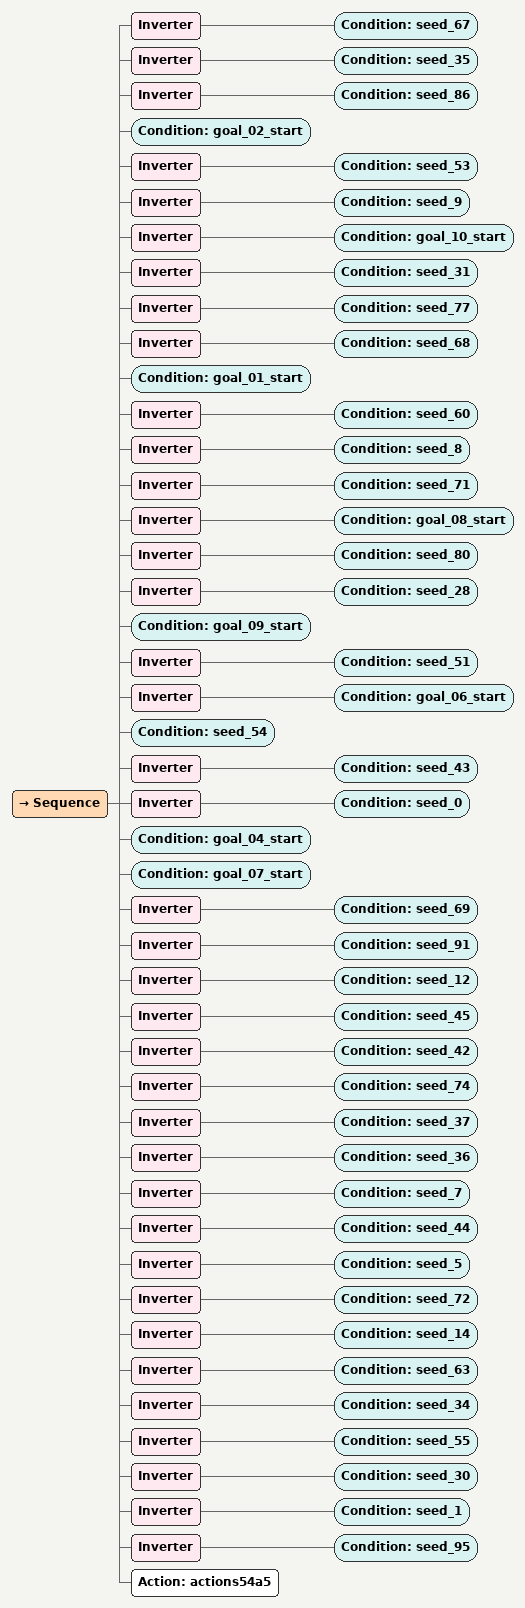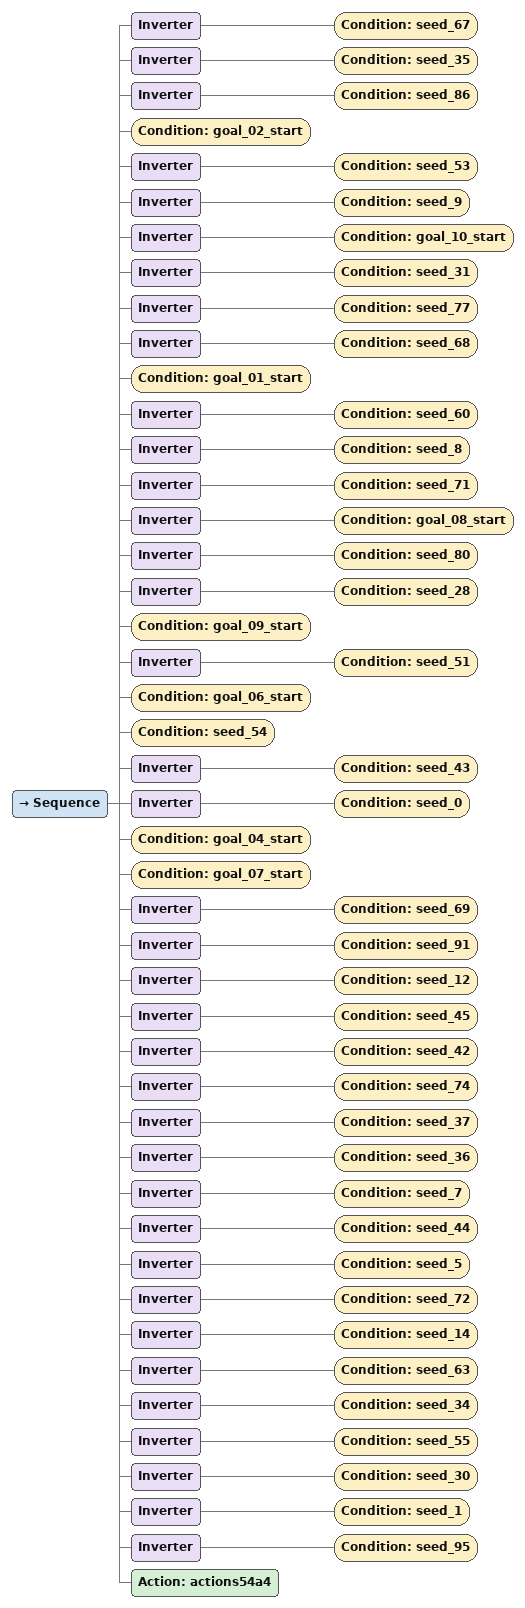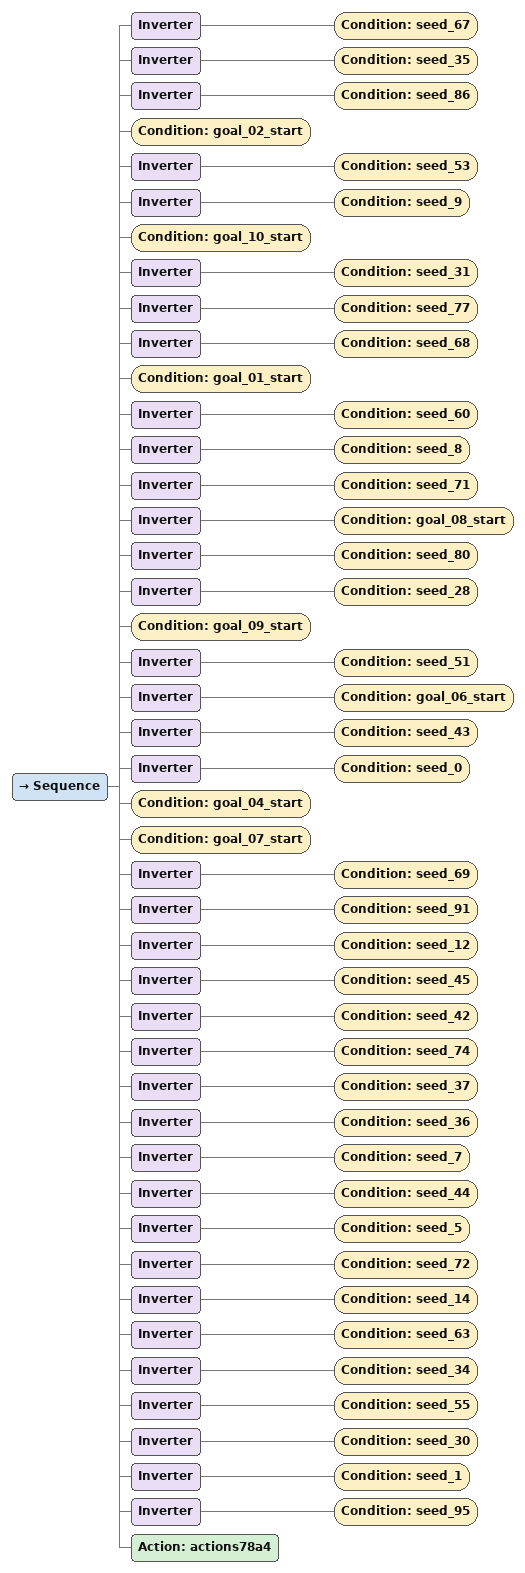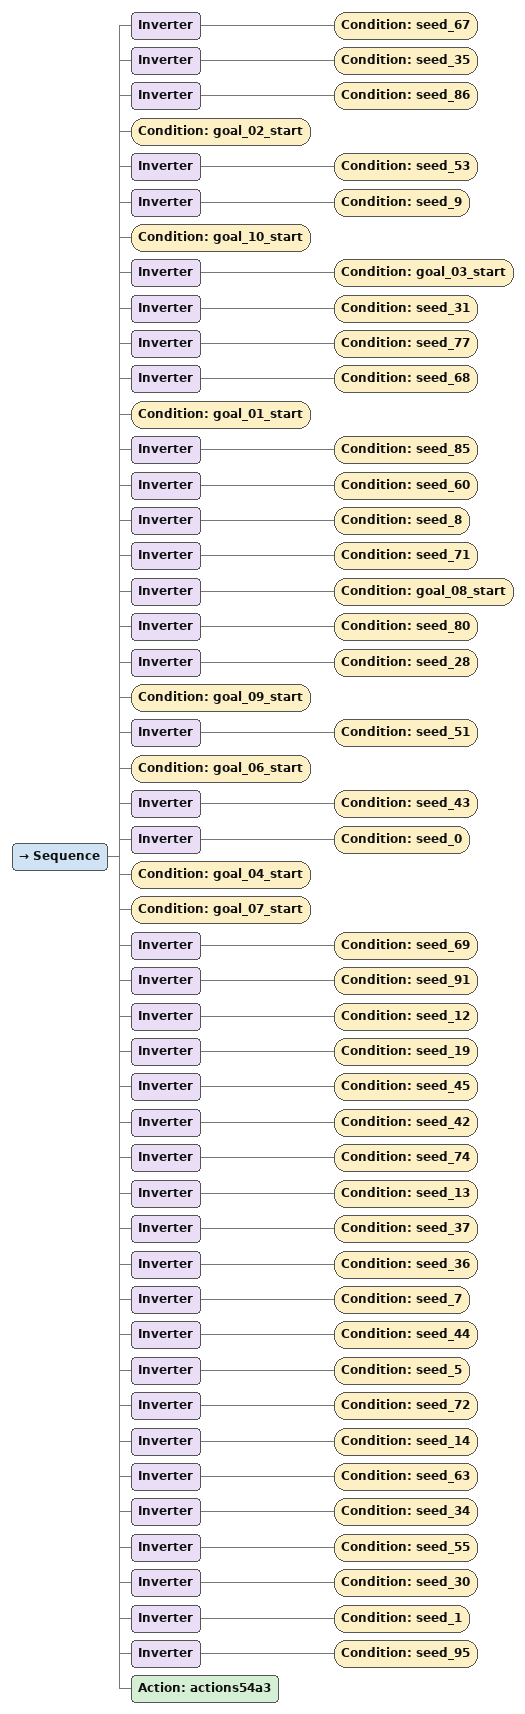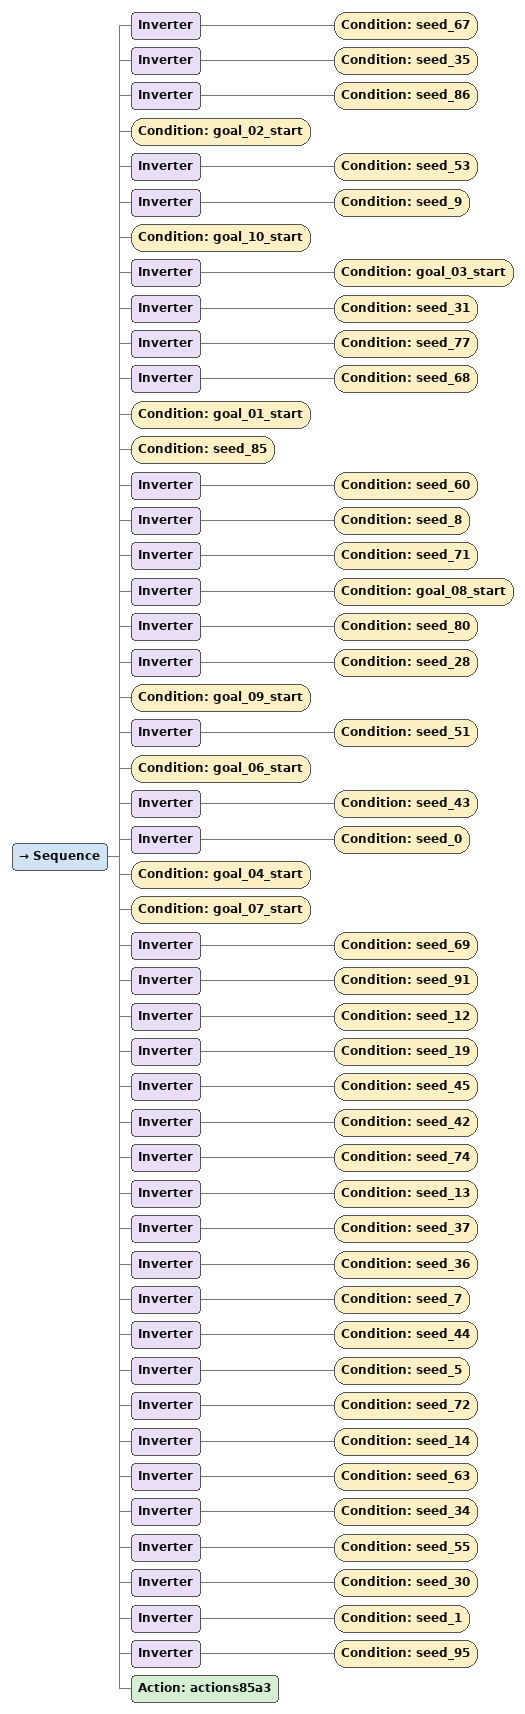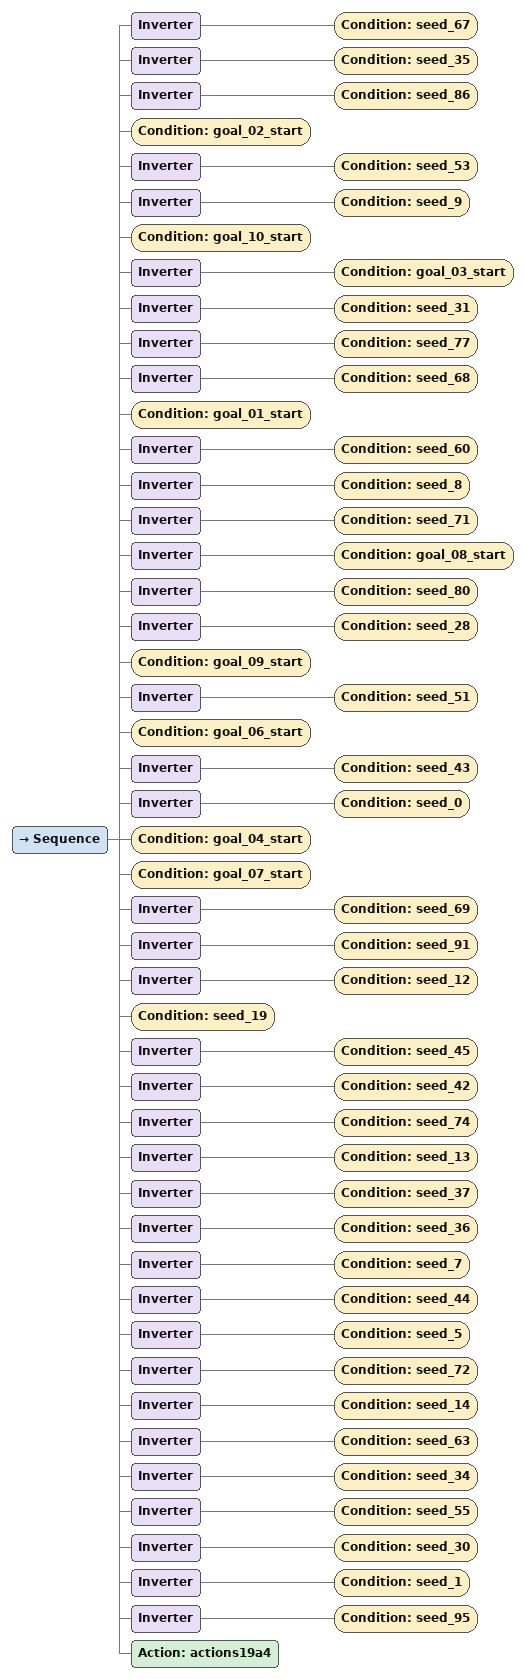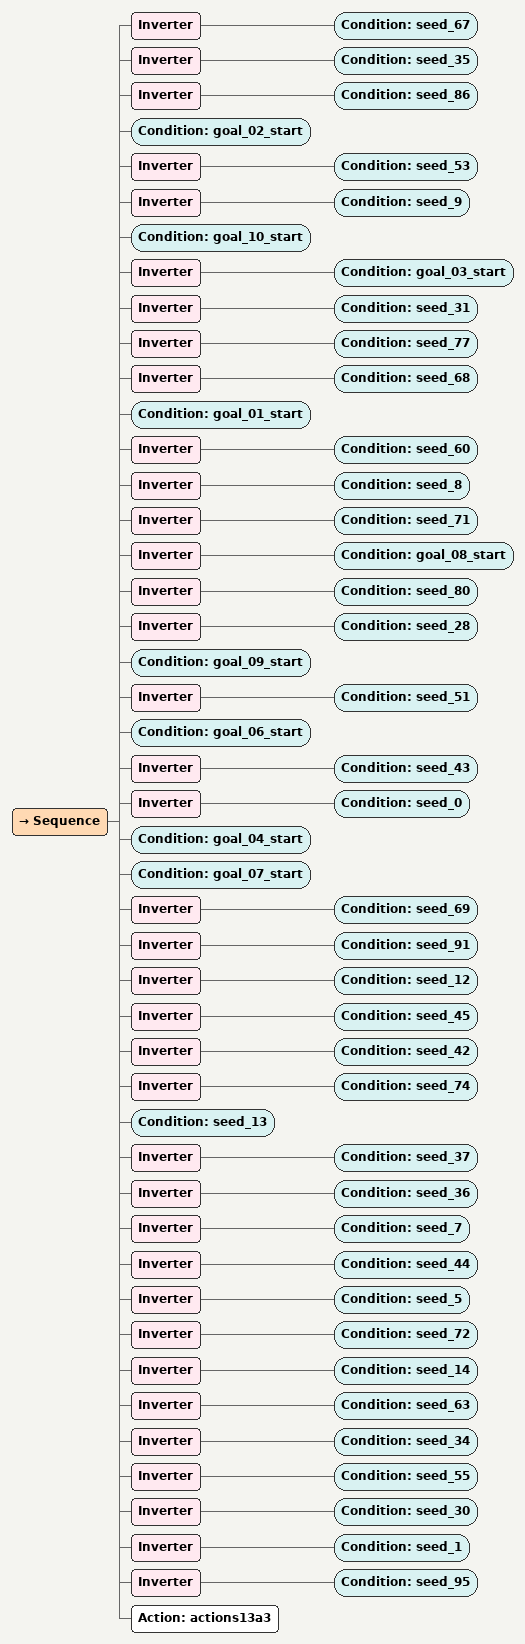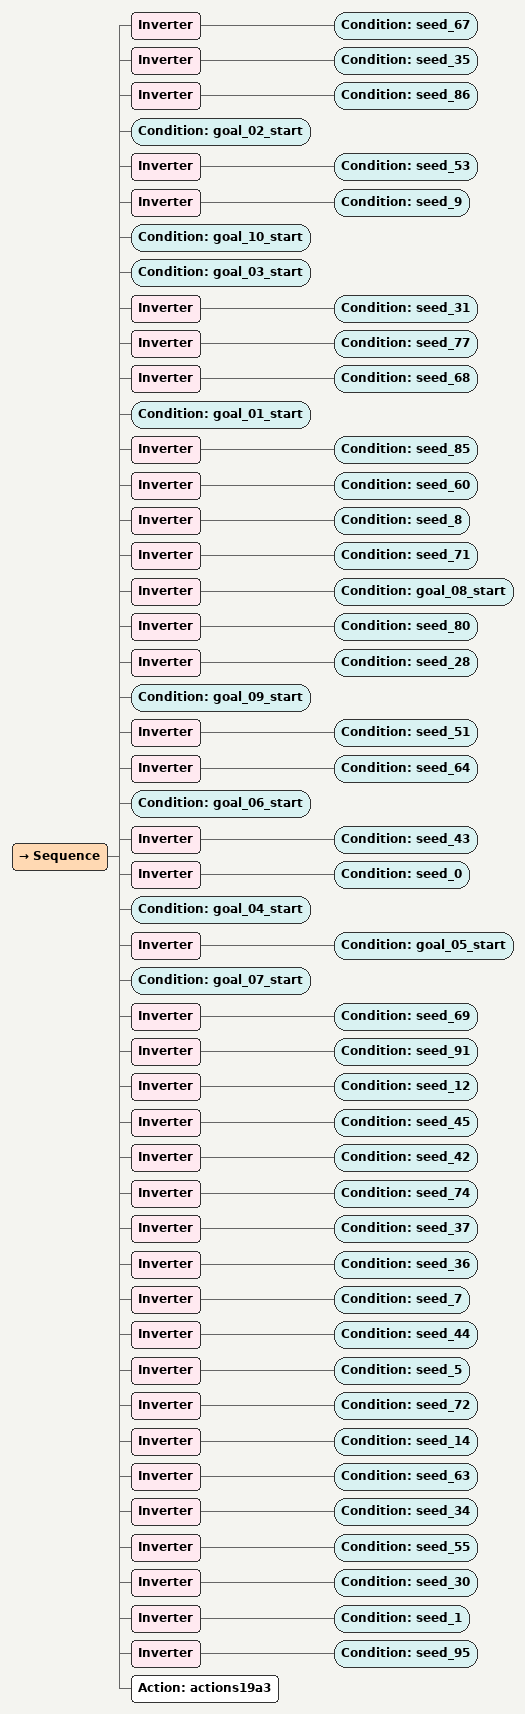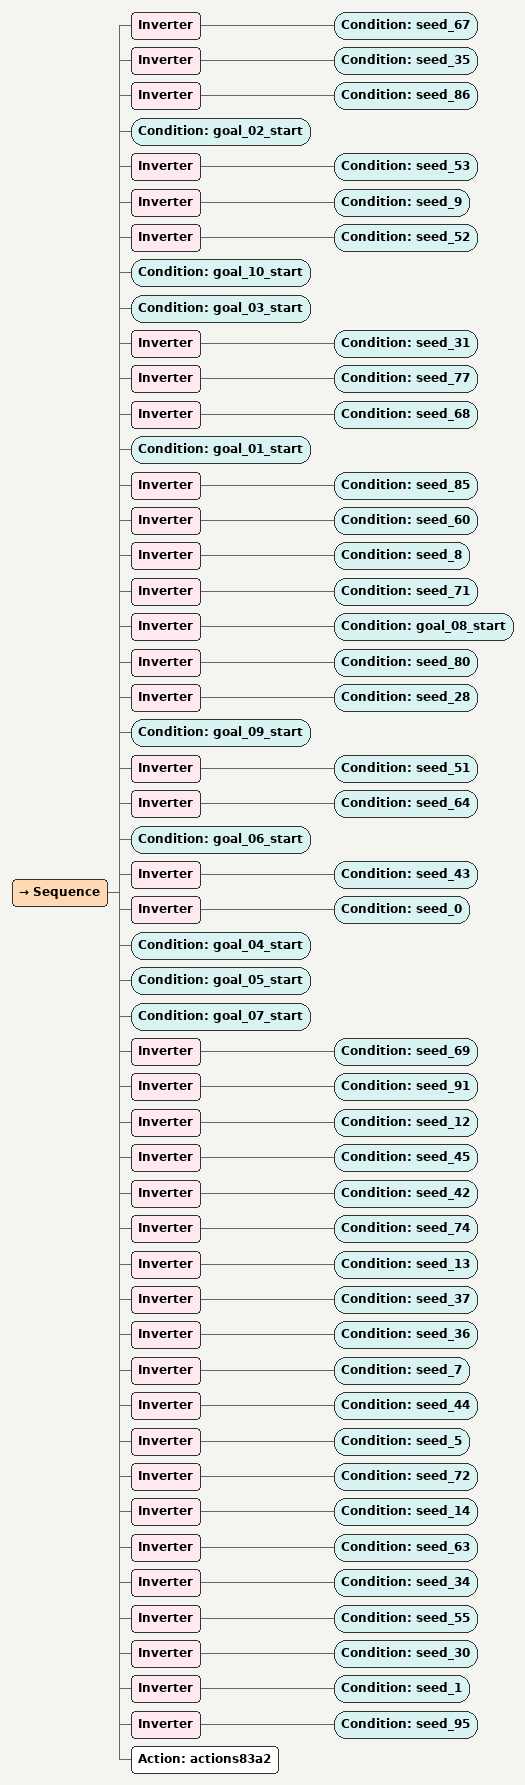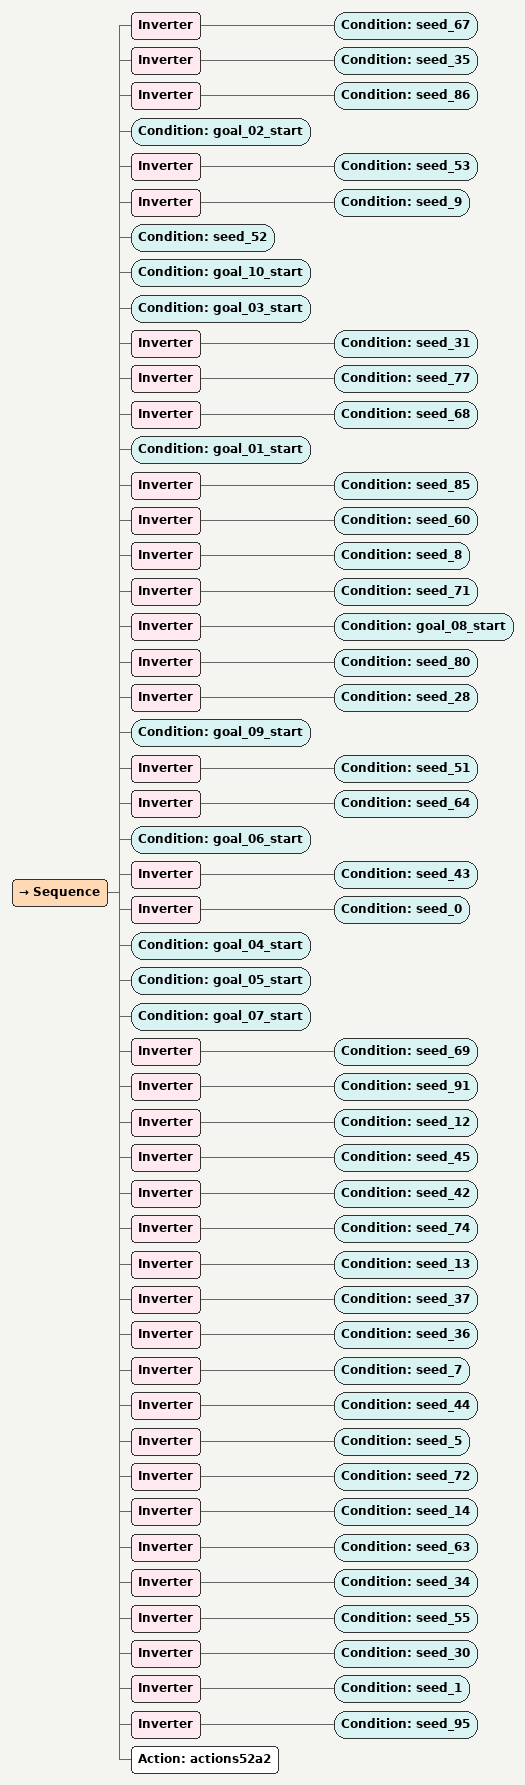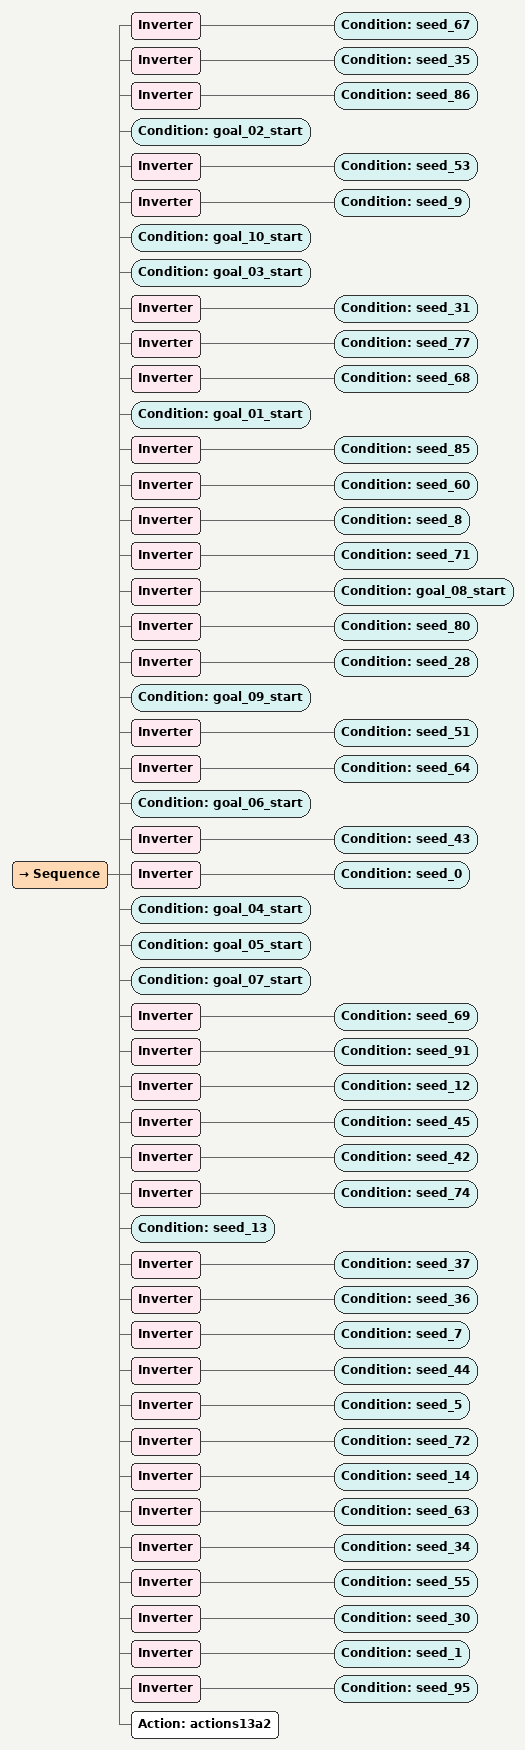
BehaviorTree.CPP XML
<Sequence>
  <Inverter>
    <Condition ID="seed_67"/>
  </Inverter>
  <Inverter>
    <Condition ID="seed_35"/>
  </Inverter>
  <Inverter>
    <Condition ID="seed_86"/>
  </Inverter>
  <Condition ID="goal_02_start"/>
  <Inverter>
    <Condition ID="seed_53"/>
  </Inverter>
  <Inverter>
    <Condition ID="seed_9"/>
  </Inverter>
  <Inverter>
    <Condition ID="goal_10_start"/>
  </Inverter>
  <Inverter>
    <Condition ID="seed_31"/>
  </Inverter>
  <Inverter>
    <Condition ID="seed_77"/>
  </Inverter>
  <Inverter>
    <Condition ID="seed_68"/>
  </Inverter>
  <Condition ID="goal_01_start"/>
  <Inverter>
    <Condition ID="seed_60"/>
  </Inverter>
  <Inverter>
    <Condition ID="seed_8"/>
  </Inverter>
  <Inverter>
    <Condition ID="seed_71"/>
  </Inverter>
  <Inverter>
    <Condition ID="goal_08_start"/>
  </Inverter>
  <Inverter>
    <Condition ID="seed_80"/>
  </Inverter>
  <Inverter>
    <Condition ID="seed_28"/>
  </Inverter>
  <Condition ID="goal_09_start"/>
  <Inverter>
    <Condition ID="seed_51"/>
  </Inverter>
  <Inverter>
    <Condition ID="goal_06_start"/>
  </Inverter>
  <Condition ID="seed_54"/>
  <Inverter>
    <Condition ID="seed_43"/>
  </Inverter>
  <Inverter>
    <Condition ID="seed_0"/>
  </Inverter>
  <Condition ID="goal_04_start"/>
  <Condition ID="goal_07_start"/>
  <Inverter>
    <Condition ID="seed_69"/>
  </Inverter>
  <Inverter>
    <Condition ID="seed_91"/>
  </Inverter>
  <Inverter>
    <Condition ID="seed_12"/>
  </Inverter>
  <Inverter>
    <Condition ID="seed_45"/>
  </Inverter>
  <Inverter>
    <Condition ID="seed_42"/>
  </Inverter>
  <Inverter>
    <Condition ID="seed_74"/>
  </Inverter>
  <Inverter>
    <Condition ID="seed_37"/>
  </Inverter>
  <Inverter>
    <Condition ID="seed_36"/>
  </Inverter>
  <Inverter>
    <Condition ID="seed_7"/>
  </Inverter>
  <Inverter>
    <Condition ID="seed_44"/>
  </Inverter>
  <Inverter>
    <Condition ID="seed_5"/>
  </Inverter>
  <Inverter>
    <Condition ID="seed_72"/>
  </Inverter>
  <Inverter>
    <Condition ID="seed_14"/>
  </Inverter>
  <Inverter>
    <Condition ID="seed_63"/>
  </Inverter>
  <Inverter>
    <Condition ID="seed_34"/>
  </Inverter>
  <Inverter>
    <Condition ID="seed_55"/>
  </Inverter>
  <Inverter>
    <Condition ID="seed_30"/>
  </Inverter>
  <Inverter>
    <Condition ID="seed_1"/>
  </Inverter>
  <Inverter>
    <Condition ID="seed_95"/>
  </Inverter>
  <Action ID="actions54a5"/>
</Sequence>

<Sequence>
  <Inverter>
    <Condition ID="seed_67"/>
  </Inverter>
  <Inverter>
    <Condition ID="seed_35"/>
  </Inverter>
  <Inverter>
    <Condition ID="seed_86"/>
  </Inverter>
  <Condition ID="goal_02_start"/>
  <Inverter>
    <Condition ID="seed_53"/>
  </Inverter>
  <Inverter>
    <Condition ID="seed_9"/>
  </Inverter>
  <Inverter>
    <Condition ID="goal_10_start"/>
  </Inverter>
  <Inverter>
    <Condition ID="seed_31"/>
  </Inverter>
  <Inverter>
    <Condition ID="seed_77"/>
  </Inverter>
  <Inverter>
    <Condition ID="seed_68"/>
  </Inverter>
  <Condition ID="goal_01_start"/>
  <Inverter>
    <Condition ID="seed_60"/>
  </Inverter>
  <Inverter>
    <Condition ID="seed_8"/>
  </Inverter>
  <Inverter>
    <Condition ID="seed_71"/>
  </Inverter>
  <Inverter>
    <Condition ID="goal_08_start"/>
  </Inverter>
  <Inverter>
    <Condition ID="seed_80"/>
  </Inverter>
  <Inverter>
    <Condition ID="seed_28"/>
  </Inverter>
  <Condition ID="goal_09_start"/>
  <Inverter>
    <Condition ID="seed_51"/>
  </Inverter>
  <Condition ID="goal_06_start"/>
  <Condition ID="seed_54"/>
  <Inverter>
    <Condition ID="seed_43"/>
  </Inverter>
  <Inverter>
    <Condition ID="seed_0"/>
  </Inverter>
  <Condition ID="goal_04_start"/>
  <Condition ID="goal_07_start"/>
  <Inverter>
    <Condition ID="seed_69"/>
  </Inverter>
  <Inverter>
    <Condition ID="seed_91"/>
  </Inverter>
  <Inverter>
    <Condition ID="seed_12"/>
  </Inverter>
  <Inverter>
    <Condition ID="seed_45"/>
  </Inverter>
  <Inverter>
    <Condition ID="seed_42"/>
  </Inverter>
  <Inverter>
    <Condition ID="seed_74"/>
  </Inverter>
  <Inverter>
    <Condition ID="seed_37"/>
  </Inverter>
  <Inverter>
    <Condition ID="seed_36"/>
  </Inverter>
  <Inverter>
    <Condition ID="seed_7"/>
  </Inverter>
  <Inverter>
    <Condition ID="seed_44"/>
  </Inverter>
  <Inverter>
    <Condition ID="seed_5"/>
  </Inverter>
  <Inverter>
    <Condition ID="seed_72"/>
  </Inverter>
  <Inverter>
    <Condition ID="seed_14"/>
  </Inverter>
  <Inverter>
    <Condition ID="seed_63"/>
  </Inverter>
  <Inverter>
    <Condition ID="seed_34"/>
  </Inverter>
  <Inverter>
    <Condition ID="seed_55"/>
  </Inverter>
  <Inverter>
    <Condition ID="seed_30"/>
  </Inverter>
  <Inverter>
    <Condition ID="seed_1"/>
  </Inverter>
  <Inverter>
    <Condition ID="seed_95"/>
  </Inverter>
  <Action ID="actions54a4"/>
</Sequence>

<Sequence>
  <Inverter>
    <Condition ID="seed_67"/>
  </Inverter>
  <Inverter>
    <Condition ID="seed_35"/>
  </Inverter>
  <Inverter>
    <Condition ID="seed_86"/>
  </Inverter>
  <Condition ID="goal_02_start"/>
  <Inverter>
    <Condition ID="seed_53"/>
  </Inverter>
  <Inverter>
    <Condition ID="seed_9"/>
  </Inverter>
  <Condition ID="goal_10_start"/>
  <Inverter>
    <Condition ID="seed_31"/>
  </Inverter>
  <Inverter>
    <Condition ID="seed_77"/>
  </Inverter>
  <Inverter>
    <Condition ID="seed_68"/>
  </Inverter>
  <Condition ID="goal_01_start"/>
  <Inverter>
    <Condition ID="seed_60"/>
  </Inverter>
  <Inverter>
    <Condition ID="seed_8"/>
  </Inverter>
  <Inverter>
    <Condition ID="seed_71"/>
  </Inverter>
  <Inverter>
    <Condition ID="goal_08_start"/>
  </Inverter>
  <Inverter>
    <Condition ID="seed_80"/>
  </Inverter>
  <Inverter>
    <Condition ID="seed_28"/>
  </Inverter>
  <Condition ID="goal_09_start"/>
  <Inverter>
    <Condition ID="seed_51"/>
  </Inverter>
  <Inverter>
    <Condition ID="goal_06_start"/>
  </Inverter>
  <Inverter>
    <Condition ID="seed_43"/>
  </Inverter>
  <Inverter>
    <Condition ID="seed_0"/>
  </Inverter>
  <Condition ID="goal_04_start"/>
  <Condition ID="goal_07_start"/>
  <Inverter>
    <Condition ID="seed_69"/>
  </Inverter>
  <Inverter>
    <Condition ID="seed_91"/>
  </Inverter>
  <Inverter>
    <Condition ID="seed_12"/>
  </Inverter>
  <Inverter>
    <Condition ID="seed_45"/>
  </Inverter>
  <Inverter>
    <Condition ID="seed_42"/>
  </Inverter>
  <Inverter>
    <Condition ID="seed_74"/>
  </Inverter>
  <Inverter>
    <Condition ID="seed_37"/>
  </Inverter>
  <Inverter>
    <Condition ID="seed_36"/>
  </Inverter>
  <Inverter>
    <Condition ID="seed_7"/>
  </Inverter>
  <Inverter>
    <Condition ID="seed_44"/>
  </Inverter>
  <Inverter>
    <Condition ID="seed_5"/>
  </Inverter>
  <Inverter>
    <Condition ID="seed_72"/>
  </Inverter>
  <Inverter>
    <Condition ID="seed_14"/>
  </Inverter>
  <Inverter>
    <Condition ID="seed_63"/>
  </Inverter>
  <Inverter>
    <Condition ID="seed_34"/>
  </Inverter>
  <Inverter>
    <Condition ID="seed_55"/>
  </Inverter>
  <Inverter>
    <Condition ID="seed_30"/>
  </Inverter>
  <Inverter>
    <Condition ID="seed_1"/>
  </Inverter>
  <Inverter>
    <Condition ID="seed_95"/>
  </Inverter>
  <Action ID="actions78a4"/>
</Sequence>

<Sequence>
  <Inverter>
    <Condition ID="seed_67"/>
  </Inverter>
  <Inverter>
    <Condition ID="seed_35"/>
  </Inverter>
  <Inverter>
    <Condition ID="seed_86"/>
  </Inverter>
  <Condition ID="goal_02_start"/>
  <Inverter>
    <Condition ID="seed_53"/>
  </Inverter>
  <Inverter>
    <Condition ID="seed_9"/>
  </Inverter>
  <Condition ID="goal_10_start"/>
  <Inverter>
    <Condition ID="goal_03_start"/>
  </Inverter>
  <Inverter>
    <Condition ID="seed_31"/>
  </Inverter>
  <Inverter>
    <Condition ID="seed_77"/>
  </Inverter>
  <Inverter>
    <Condition ID="seed_68"/>
  </Inverter>
  <Condition ID="goal_01_start"/>
  <Inverter>
    <Condition ID="seed_85"/>
  </Inverter>
  <Inverter>
    <Condition ID="seed_60"/>
  </Inverter>
  <Inverter>
    <Condition ID="seed_8"/>
  </Inverter>
  <Inverter>
    <Condition ID="seed_71"/>
  </Inverter>
  <Inverter>
    <Condition ID="goal_08_start"/>
  </Inverter>
  <Inverter>
    <Condition ID="seed_80"/>
  </Inverter>
  <Inverter>
    <Condition ID="seed_28"/>
  </Inverter>
  <Condition ID="goal_09_start"/>
  <Inverter>
    <Condition ID="seed_51"/>
  </Inverter>
  <Condition ID="goal_06_start"/>
  <Inverter>
    <Condition ID="seed_43"/>
  </Inverter>
  <Inverter>
    <Condition ID="seed_0"/>
  </Inverter>
  <Condition ID="goal_04_start"/>
  <Condition ID="goal_07_start"/>
  <Inverter>
    <Condition ID="seed_69"/>
  </Inverter>
  <Inverter>
    <Condition ID="seed_91"/>
  </Inverter>
  <Inverter>
    <Condition ID="seed_12"/>
  </Inverter>
  <Inverter>
    <Condition ID="seed_19"/>
  </Inverter>
  <Inverter>
    <Condition ID="seed_45"/>
  </Inverter>
  <Inverter>
    <Condition ID="seed_42"/>
  </Inverter>
  <Inverter>
    <Condition ID="seed_74"/>
  </Inverter>
  <Inverter>
    <Condition ID="seed_13"/>
  </Inverter>
  <Inverter>
    <Condition ID="seed_37"/>
  </Inverter>
  <Inverter>
    <Condition ID="seed_36"/>
  </Inverter>
  <Inverter>
    <Condition ID="seed_7"/>
  </Inverter>
  <Inverter>
    <Condition ID="seed_44"/>
  </Inverter>
  <Inverter>
    <Condition ID="seed_5"/>
  </Inverter>
  <Inverter>
    <Condition ID="seed_72"/>
  </Inverter>
  <Inverter>
    <Condition ID="seed_14"/>
  </Inverter>
  <Inverter>
    <Condition ID="seed_63"/>
  </Inverter>
  <Inverter>
    <Condition ID="seed_34"/>
  </Inverter>
  <Inverter>
    <Condition ID="seed_55"/>
  </Inverter>
  <Inverter>
    <Condition ID="seed_30"/>
  </Inverter>
  <Inverter>
    <Condition ID="seed_1"/>
  </Inverter>
  <Inverter>
    <Condition ID="seed_95"/>
  </Inverter>
  <Action ID="actions54a3"/>
</Sequence>

<Sequence>
  <Inverter>
    <Condition ID="seed_67"/>
  </Inverter>
  <Inverter>
    <Condition ID="seed_35"/>
  </Inverter>
  <Inverter>
    <Condition ID="seed_86"/>
  </Inverter>
  <Condition ID="goal_02_start"/>
  <Inverter>
    <Condition ID="seed_53"/>
  </Inverter>
  <Inverter>
    <Condition ID="seed_9"/>
  </Inverter>
  <Condition ID="goal_10_start"/>
  <Inverter>
    <Condition ID="goal_03_start"/>
  </Inverter>
  <Inverter>
    <Condition ID="seed_31"/>
  </Inverter>
  <Inverter>
    <Condition ID="seed_77"/>
  </Inverter>
  <Inverter>
    <Condition ID="seed_68"/>
  </Inverter>
  <Condition ID="goal_01_start"/>
  <Condition ID="seed_85"/>
  <Inverter>
    <Condition ID="seed_60"/>
  </Inverter>
  <Inverter>
    <Condition ID="seed_8"/>
  </Inverter>
  <Inverter>
    <Condition ID="seed_71"/>
  </Inverter>
  <Inverter>
    <Condition ID="goal_08_start"/>
  </Inverter>
  <Inverter>
    <Condition ID="seed_80"/>
  </Inverter>
  <Inverter>
    <Condition ID="seed_28"/>
  </Inverter>
  <Condition ID="goal_09_start"/>
  <Inverter>
    <Condition ID="seed_51"/>
  </Inverter>
  <Condition ID="goal_06_start"/>
  <Inverter>
    <Condition ID="seed_43"/>
  </Inverter>
  <Inverter>
    <Condition ID="seed_0"/>
  </Inverter>
  <Condition ID="goal_04_start"/>
  <Condition ID="goal_07_start"/>
  <Inverter>
    <Condition ID="seed_69"/>
  </Inverter>
  <Inverter>
    <Condition ID="seed_91"/>
  </Inverter>
  <Inverter>
    <Condition ID="seed_12"/>
  </Inverter>
  <Inverter>
    <Condition ID="seed_19"/>
  </Inverter>
  <Inverter>
    <Condition ID="seed_45"/>
  </Inverter>
  <Inverter>
    <Condition ID="seed_42"/>
  </Inverter>
  <Inverter>
    <Condition ID="seed_74"/>
  </Inverter>
  <Inverter>
    <Condition ID="seed_13"/>
  </Inverter>
  <Inverter>
    <Condition ID="seed_37"/>
  </Inverter>
  <Inverter>
    <Condition ID="seed_36"/>
  </Inverter>
  <Inverter>
    <Condition ID="seed_7"/>
  </Inverter>
  <Inverter>
    <Condition ID="seed_44"/>
  </Inverter>
  <Inverter>
    <Condition ID="seed_5"/>
  </Inverter>
  <Inverter>
    <Condition ID="seed_72"/>
  </Inverter>
  <Inverter>
    <Condition ID="seed_14"/>
  </Inverter>
  <Inverter>
    <Condition ID="seed_63"/>
  </Inverter>
  <Inverter>
    <Condition ID="seed_34"/>
  </Inverter>
  <Inverter>
    <Condition ID="seed_55"/>
  </Inverter>
  <Inverter>
    <Condition ID="seed_30"/>
  </Inverter>
  <Inverter>
    <Condition ID="seed_1"/>
  </Inverter>
  <Inverter>
    <Condition ID="seed_95"/>
  </Inverter>
  <Action ID="actions85a3"/>
</Sequence>

<Sequence>
  <Inverter>
    <Condition ID="seed_67"/>
  </Inverter>
  <Inverter>
    <Condition ID="seed_35"/>
  </Inverter>
  <Inverter>
    <Condition ID="seed_86"/>
  </Inverter>
  <Condition ID="goal_02_start"/>
  <Inverter>
    <Condition ID="seed_53"/>
  </Inverter>
  <Inverter>
    <Condition ID="seed_9"/>
  </Inverter>
  <Condition ID="goal_10_start"/>
  <Inverter>
    <Condition ID="goal_03_start"/>
  </Inverter>
  <Inverter>
    <Condition ID="seed_31"/>
  </Inverter>
  <Inverter>
    <Condition ID="seed_77"/>
  </Inverter>
  <Inverter>
    <Condition ID="seed_68"/>
  </Inverter>
  <Condition ID="goal_01_start"/>
  <Inverter>
    <Condition ID="seed_60"/>
  </Inverter>
  <Inverter>
    <Condition ID="seed_8"/>
  </Inverter>
  <Inverter>
    <Condition ID="seed_71"/>
  </Inverter>
  <Inverter>
    <Condition ID="goal_08_start"/>
  </Inverter>
  <Inverter>
    <Condition ID="seed_80"/>
  </Inverter>
  <Inverter>
    <Condition ID="seed_28"/>
  </Inverter>
  <Condition ID="goal_09_start"/>
  <Inverter>
    <Condition ID="seed_51"/>
  </Inverter>
  <Condition ID="goal_06_start"/>
  <Inverter>
    <Condition ID="seed_43"/>
  </Inverter>
  <Inverter>
    <Condition ID="seed_0"/>
  </Inverter>
  <Condition ID="goal_04_start"/>
  <Condition ID="goal_07_start"/>
  <Inverter>
    <Condition ID="seed_69"/>
  </Inverter>
  <Inverter>
    <Condition ID="seed_91"/>
  </Inverter>
  <Inverter>
    <Condition ID="seed_12"/>
  </Inverter>
  <Condition ID="seed_19"/>
  <Inverter>
    <Condition ID="seed_45"/>
  </Inverter>
  <Inverter>
    <Condition ID="seed_42"/>
  </Inverter>
  <Inverter>
    <Condition ID="seed_74"/>
  </Inverter>
  <Inverter>
    <Condition ID="seed_13"/>
  </Inverter>
  <Inverter>
    <Condition ID="seed_37"/>
  </Inverter>
  <Inverter>
    <Condition ID="seed_36"/>
  </Inverter>
  <Inverter>
    <Condition ID="seed_7"/>
  </Inverter>
  <Inverter>
    <Condition ID="seed_44"/>
  </Inverter>
  <Inverter>
    <Condition ID="seed_5"/>
  </Inverter>
  <Inverter>
    <Condition ID="seed_72"/>
  </Inverter>
  <Inverter>
    <Condition ID="seed_14"/>
  </Inverter>
  <Inverter>
    <Condition ID="seed_63"/>
  </Inverter>
  <Inverter>
    <Condition ID="seed_34"/>
  </Inverter>
  <Inverter>
    <Condition ID="seed_55"/>
  </Inverter>
  <Inverter>
    <Condition ID="seed_30"/>
  </Inverter>
  <Inverter>
    <Condition ID="seed_1"/>
  </Inverter>
  <Inverter>
    <Condition ID="seed_95"/>
  </Inverter>
  <Action ID="actions19a4"/>
</Sequence>

<Sequence>
  <Inverter>
    <Condition ID="seed_67"/>
  </Inverter>
  <Inverter>
    <Condition ID="seed_35"/>
  </Inverter>
  <Inverter>
    <Condition ID="seed_86"/>
  </Inverter>
  <Condition ID="goal_02_start"/>
  <Inverter>
    <Condition ID="seed_53"/>
  </Inverter>
  <Inverter>
    <Condition ID="seed_9"/>
  </Inverter>
  <Condition ID="goal_10_start"/>
  <Inverter>
    <Condition ID="goal_03_start"/>
  </Inverter>
  <Inverter>
    <Condition ID="seed_31"/>
  </Inverter>
  <Inverter>
    <Condition ID="seed_77"/>
  </Inverter>
  <Inverter>
    <Condition ID="seed_68"/>
  </Inverter>
  <Condition ID="goal_01_start"/>
  <Inverter>
    <Condition ID="seed_60"/>
  </Inverter>
  <Inverter>
    <Condition ID="seed_8"/>
  </Inverter>
  <Inverter>
    <Condition ID="seed_71"/>
  </Inverter>
  <Inverter>
    <Condition ID="goal_08_start"/>
  </Inverter>
  <Inverter>
    <Condition ID="seed_80"/>
  </Inverter>
  <Inverter>
    <Condition ID="seed_28"/>
  </Inverter>
  <Condition ID="goal_09_start"/>
  <Inverter>
    <Condition ID="seed_51"/>
  </Inverter>
  <Condition ID="goal_06_start"/>
  <Inverter>
    <Condition ID="seed_43"/>
  </Inverter>
  <Inverter>
    <Condition ID="seed_0"/>
  </Inverter>
  <Condition ID="goal_04_start"/>
  <Condition ID="goal_07_start"/>
  <Inverter>
    <Condition ID="seed_69"/>
  </Inverter>
  <Inverter>
    <Condition ID="seed_91"/>
  </Inverter>
  <Inverter>
    <Condition ID="seed_12"/>
  </Inverter>
  <Inverter>
    <Condition ID="seed_45"/>
  </Inverter>
  <Inverter>
    <Condition ID="seed_42"/>
  </Inverter>
  <Inverter>
    <Condition ID="seed_74"/>
  </Inverter>
  <Condition ID="seed_13"/>
  <Inverter>
    <Condition ID="seed_37"/>
  </Inverter>
  <Inverter>
    <Condition ID="seed_36"/>
  </Inverter>
  <Inverter>
    <Condition ID="seed_7"/>
  </Inverter>
  <Inverter>
    <Condition ID="seed_44"/>
  </Inverter>
  <Inverter>
    <Condition ID="seed_5"/>
  </Inverter>
  <Inverter>
    <Condition ID="seed_72"/>
  </Inverter>
  <Inverter>
    <Condition ID="seed_14"/>
  </Inverter>
  <Inverter>
    <Condition ID="seed_63"/>
  </Inverter>
  <Inverter>
    <Condition ID="seed_34"/>
  </Inverter>
  <Inverter>
    <Condition ID="seed_55"/>
  </Inverter>
  <Inverter>
    <Condition ID="seed_30"/>
  </Inverter>
  <Inverter>
    <Condition ID="seed_1"/>
  </Inverter>
  <Inverter>
    <Condition ID="seed_95"/>
  </Inverter>
  <Action ID="actions13a3"/>
</Sequence>

<Sequence>
  <Inverter>
    <Condition ID="seed_67"/>
  </Inverter>
  <Inverter>
    <Condition ID="seed_35"/>
  </Inverter>
  <Inverter>
    <Condition ID="seed_86"/>
  </Inverter>
  <Condition ID="goal_02_start"/>
  <Inverter>
    <Condition ID="seed_53"/>
  </Inverter>
  <Inverter>
    <Condition ID="seed_9"/>
  </Inverter>
  <Condition ID="goal_10_start"/>
  <Condition ID="goal_03_start"/>
  <Inverter>
    <Condition ID="seed_31"/>
  </Inverter>
  <Inverter>
    <Condition ID="seed_77"/>
  </Inverter>
  <Inverter>
    <Condition ID="seed_68"/>
  </Inverter>
  <Condition ID="goal_01_start"/>
  <Inverter>
    <Condition ID="seed_85"/>
  </Inverter>
  <Inverter>
    <Condition ID="seed_60"/>
  </Inverter>
  <Inverter>
    <Condition ID="seed_8"/>
  </Inverter>
  <Inverter>
    <Condition ID="seed_71"/>
  </Inverter>
  <Inverter>
    <Condition ID="goal_08_start"/>
  </Inverter>
  <Inverter>
    <Condition ID="seed_80"/>
  </Inverter>
  <Inverter>
    <Condition ID="seed_28"/>
  </Inverter>
  <Condition ID="goal_09_start"/>
  <Inverter>
    <Condition ID="seed_51"/>
  </Inverter>
  <Inverter>
    <Condition ID="seed_64"/>
  </Inverter>
  <Condition ID="goal_06_start"/>
  <Inverter>
    <Condition ID="seed_43"/>
  </Inverter>
  <Inverter>
    <Condition ID="seed_0"/>
  </Inverter>
  <Condition ID="goal_04_start"/>
  <Inverter>
    <Condition ID="goal_05_start"/>
  </Inverter>
  <Condition ID="goal_07_start"/>
  <Inverter>
    <Condition ID="seed_69"/>
  </Inverter>
  <Inverter>
    <Condition ID="seed_91"/>
  </Inverter>
  <Inverter>
    <Condition ID="seed_12"/>
  </Inverter>
  <Inverter>
    <Condition ID="seed_45"/>
  </Inverter>
  <Inverter>
    <Condition ID="seed_42"/>
  </Inverter>
  <Inverter>
    <Condition ID="seed_74"/>
  </Inverter>
  <Inverter>
    <Condition ID="seed_37"/>
  </Inverter>
  <Inverter>
    <Condition ID="seed_36"/>
  </Inverter>
  <Inverter>
    <Condition ID="seed_7"/>
  </Inverter>
  <Inverter>
    <Condition ID="seed_44"/>
  </Inverter>
  <Inverter>
    <Condition ID="seed_5"/>
  </Inverter>
  <Inverter>
    <Condition ID="seed_72"/>
  </Inverter>
  <Inverter>
    <Condition ID="seed_14"/>
  </Inverter>
  <Inverter>
    <Condition ID="seed_63"/>
  </Inverter>
  <Inverter>
    <Condition ID="seed_34"/>
  </Inverter>
  <Inverter>
    <Condition ID="seed_55"/>
  </Inverter>
  <Inverter>
    <Condition ID="seed_30"/>
  </Inverter>
  <Inverter>
    <Condition ID="seed_1"/>
  </Inverter>
  <Inverter>
    <Condition ID="seed_95"/>
  </Inverter>
  <Action ID="actions19a3"/>
</Sequence>

<Sequence>
  <Inverter>
    <Condition ID="seed_67"/>
  </Inverter>
  <Inverter>
    <Condition ID="seed_35"/>
  </Inverter>
  <Inverter>
    <Condition ID="seed_86"/>
  </Inverter>
  <Condition ID="goal_02_start"/>
  <Inverter>
    <Condition ID="seed_53"/>
  </Inverter>
  <Inverter>
    <Condition ID="seed_9"/>
  </Inverter>
  <Inverter>
    <Condition ID="seed_52"/>
  </Inverter>
  <Condition ID="goal_10_start"/>
  <Condition ID="goal_03_start"/>
  <Inverter>
    <Condition ID="seed_31"/>
  </Inverter>
  <Inverter>
    <Condition ID="seed_77"/>
  </Inverter>
  <Inverter>
    <Condition ID="seed_68"/>
  </Inverter>
  <Condition ID="goal_01_start"/>
  <Inverter>
    <Condition ID="seed_85"/>
  </Inverter>
  <Inverter>
    <Condition ID="seed_60"/>
  </Inverter>
  <Inverter>
    <Condition ID="seed_8"/>
  </Inverter>
  <Inverter>
    <Condition ID="seed_71"/>
  </Inverter>
  <Inverter>
    <Condition ID="goal_08_start"/>
  </Inverter>
  <Inverter>
    <Condition ID="seed_80"/>
  </Inverter>
  <Inverter>
    <Condition ID="seed_28"/>
  </Inverter>
  <Condition ID="goal_09_start"/>
  <Inverter>
    <Condition ID="seed_51"/>
  </Inverter>
  <Inverter>
    <Condition ID="seed_64"/>
  </Inverter>
  <Condition ID="goal_06_start"/>
  <Inverter>
    <Condition ID="seed_43"/>
  </Inverter>
  <Inverter>
    <Condition ID="seed_0"/>
  </Inverter>
  <Condition ID="goal_04_start"/>
  <Condition ID="goal_05_start"/>
  <Condition ID="goal_07_start"/>
  <Inverter>
    <Condition ID="seed_69"/>
  </Inverter>
  <Inverter>
    <Condition ID="seed_91"/>
  </Inverter>
  <Inverter>
    <Condition ID="seed_12"/>
  </Inverter>
  <Inverter>
    <Condition ID="seed_45"/>
  </Inverter>
  <Inverter>
    <Condition ID="seed_42"/>
  </Inverter>
  <Inverter>
    <Condition ID="seed_74"/>
  </Inverter>
  <Inverter>
    <Condition ID="seed_13"/>
  </Inverter>
  <Inverter>
    <Condition ID="seed_37"/>
  </Inverter>
  <Inverter>
    <Condition ID="seed_36"/>
  </Inverter>
  <Inverter>
    <Condition ID="seed_7"/>
  </Inverter>
  <Inverter>
    <Condition ID="seed_44"/>
  </Inverter>
  <Inverter>
    <Condition ID="seed_5"/>
  </Inverter>
  <Inverter>
    <Condition ID="seed_72"/>
  </Inverter>
  <Inverter>
    <Condition ID="seed_14"/>
  </Inverter>
  <Inverter>
    <Condition ID="seed_63"/>
  </Inverter>
  <Inverter>
    <Condition ID="seed_34"/>
  </Inverter>
  <Inverter>
    <Condition ID="seed_55"/>
  </Inverter>
  <Inverter>
    <Condition ID="seed_30"/>
  </Inverter>
  <Inverter>
    <Condition ID="seed_1"/>
  </Inverter>
  <Inverter>
    <Condition ID="seed_95"/>
  </Inverter>
  <Action ID="actions83a2"/>
</Sequence>

<Sequence>
  <Inverter>
    <Condition ID="seed_67"/>
  </Inverter>
  <Inverter>
    <Condition ID="seed_35"/>
  </Inverter>
  <Inverter>
    <Condition ID="seed_86"/>
  </Inverter>
  <Condition ID="goal_02_start"/>
  <Inverter>
    <Condition ID="seed_53"/>
  </Inverter>
  <Inverter>
    <Condition ID="seed_9"/>
  </Inverter>
  <Condition ID="seed_52"/>
  <Condition ID="goal_10_start"/>
  <Condition ID="goal_03_start"/>
  <Inverter>
    <Condition ID="seed_31"/>
  </Inverter>
  <Inverter>
    <Condition ID="seed_77"/>
  </Inverter>
  <Inverter>
    <Condition ID="seed_68"/>
  </Inverter>
  <Condition ID="goal_01_start"/>
  <Inverter>
    <Condition ID="seed_85"/>
  </Inverter>
  <Inverter>
    <Condition ID="seed_60"/>
  </Inverter>
  <Inverter>
    <Condition ID="seed_8"/>
  </Inverter>
  <Inverter>
    <Condition ID="seed_71"/>
  </Inverter>
  <Inverter>
    <Condition ID="goal_08_start"/>
  </Inverter>
  <Inverter>
    <Condition ID="seed_80"/>
  </Inverter>
  <Inverter>
    <Condition ID="seed_28"/>
  </Inverter>
  <Condition ID="goal_09_start"/>
  <Inverter>
    <Condition ID="seed_51"/>
  </Inverter>
  <Inverter>
    <Condition ID="seed_64"/>
  </Inverter>
  <Condition ID="goal_06_start"/>
  <Inverter>
    <Condition ID="seed_43"/>
  </Inverter>
  <Inverter>
    <Condition ID="seed_0"/>
  </Inverter>
  <Condition ID="goal_04_start"/>
  <Condition ID="goal_05_start"/>
  <Condition ID="goal_07_start"/>
  <Inverter>
    <Condition ID="seed_69"/>
  </Inverter>
  <Inverter>
    <Condition ID="seed_91"/>
  </Inverter>
  <Inverter>
    <Condition ID="seed_12"/>
  </Inverter>
  <Inverter>
    <Condition ID="seed_45"/>
  </Inverter>
  <Inverter>
    <Condition ID="seed_42"/>
  </Inverter>
  <Inverter>
    <Condition ID="seed_74"/>
  </Inverter>
  <Inverter>
    <Condition ID="seed_13"/>
  </Inverter>
  <Inverter>
    <Condition ID="seed_37"/>
  </Inverter>
  <Inverter>
    <Condition ID="seed_36"/>
  </Inverter>
  <Inverter>
    <Condition ID="seed_7"/>
  </Inverter>
  <Inverter>
    <Condition ID="seed_44"/>
  </Inverter>
  <Inverter>
    <Condition ID="seed_5"/>
  </Inverter>
  <Inverter>
    <Condition ID="seed_72"/>
  </Inverter>
  <Inverter>
    <Condition ID="seed_14"/>
  </Inverter>
  <Inverter>
    <Condition ID="seed_63"/>
  </Inverter>
  <Inverter>
    <Condition ID="seed_34"/>
  </Inverter>
  <Inverter>
    <Condition ID="seed_55"/>
  </Inverter>
  <Inverter>
    <Condition ID="seed_30"/>
  </Inverter>
  <Inverter>
    <Condition ID="seed_1"/>
  </Inverter>
  <Inverter>
    <Condition ID="seed_95"/>
  </Inverter>
  <Action ID="actions52a2"/>
</Sequence>

<Sequence>
  <Inverter>
    <Condition ID="seed_67"/>
  </Inverter>
  <Inverter>
    <Condition ID="seed_35"/>
  </Inverter>
  <Inverter>
    <Condition ID="seed_86"/>
  </Inverter>
  <Condition ID="goal_02_start"/>
  <Inverter>
    <Condition ID="seed_53"/>
  </Inverter>
  <Inverter>
    <Condition ID="seed_9"/>
  </Inverter>
  <Condition ID="goal_10_start"/>
  <Condition ID="goal_03_start"/>
  <Inverter>
    <Condition ID="seed_31"/>
  </Inverter>
  <Inverter>
    <Condition ID="seed_77"/>
  </Inverter>
  <Inverter>
    <Condition ID="seed_68"/>
  </Inverter>
  <Condition ID="goal_01_start"/>
  <Inverter>
    <Condition ID="seed_85"/>
  </Inverter>
  <Inverter>
    <Condition ID="seed_60"/>
  </Inverter>
  <Inverter>
    <Condition ID="seed_8"/>
  </Inverter>
  <Inverter>
    <Condition ID="seed_71"/>
  </Inverter>
  <Inverter>
    <Condition ID="goal_08_start"/>
  </Inverter>
  <Inverter>
    <Condition ID="seed_80"/>
  </Inverter>
  <Inverter>
    <Condition ID="seed_28"/>
  </Inverter>
  <Condition ID="goal_09_start"/>
  <Inverter>
    <Condition ID="seed_51"/>
  </Inverter>
  <Inverter>
    <Condition ID="seed_64"/>
  </Inverter>
  <Condition ID="goal_06_start"/>
  <Inverter>
    <Condition ID="seed_43"/>
  </Inverter>
  <Inverter>
    <Condition ID="seed_0"/>
  </Inverter>
  <Condition ID="goal_04_start"/>
  <Condition ID="goal_05_start"/>
  <Condition ID="goal_07_start"/>
  <Inverter>
    <Condition ID="seed_69"/>
  </Inverter>
  <Inverter>
    <Condition ID="seed_91"/>
  </Inverter>
  <Inverter>
    <Condition ID="seed_12"/>
  </Inverter>
  <Inverter>
    <Condition ID="seed_45"/>
  </Inverter>
  <Inverter>
    <Condition ID="seed_42"/>
  </Inverter>
  <Inverter>
    <Condition ID="seed_74"/>
  </Inverter>
  <Condition ID="seed_13"/>
  <Inverter>
    <Condition ID="seed_37"/>
  </Inverter>
  <Inverter>
    <Condition ID="seed_36"/>
  </Inverter>
  <Inverter>
    <Condition ID="seed_7"/>
  </Inverter>
  <Inverter>
    <Condition ID="seed_44"/>
  </Inverter>
  <Inverter>
    <Condition ID="seed_5"/>
  </Inverter>
  <Inverter>
    <Condition ID="seed_72"/>
  </Inverter>
  <Inverter>
    <Condition ID="seed_14"/>
  </Inverter>
  <Inverter>
    <Condition ID="seed_63"/>
  </Inverter>
  <Inverter>
    <Condition ID="seed_34"/>
  </Inverter>
  <Inverter>
    <Condition ID="seed_55"/>
  </Inverter>
  <Inverter>
    <Condition ID="seed_30"/>
  </Inverter>
  <Inverter>
    <Condition ID="seed_1"/>
  </Inverter>
  <Inverter>
    <Condition ID="seed_95"/>
  </Inverter>
  <Action ID="actions13a2"/>
</Sequence>
